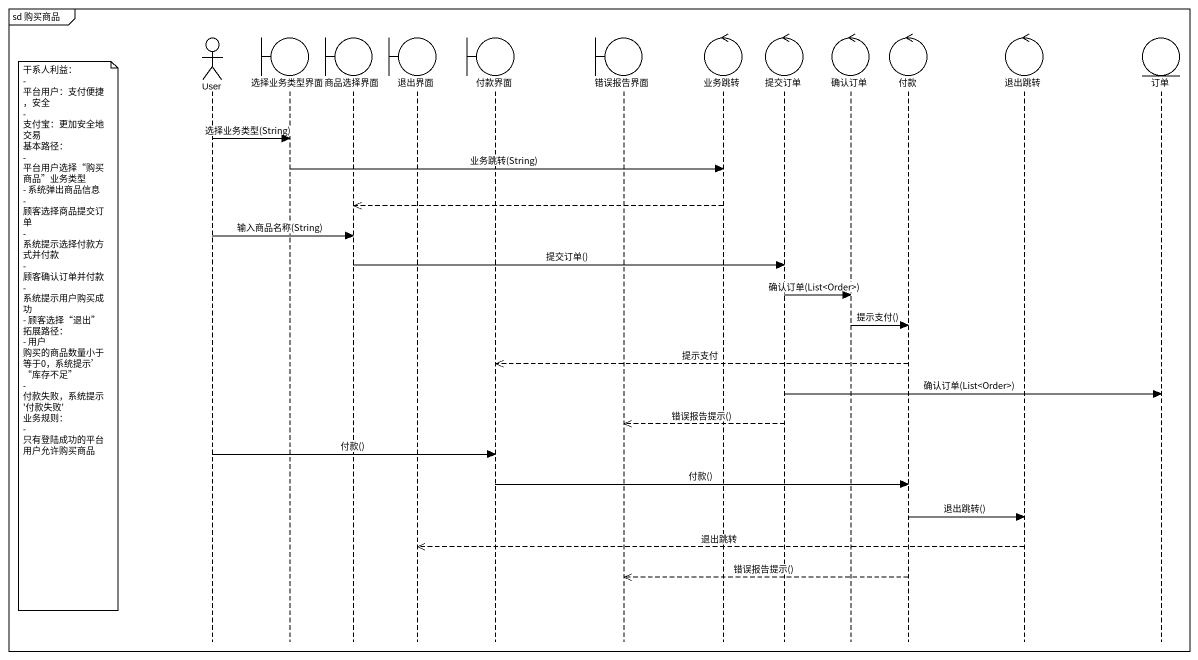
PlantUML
@startuml
mainframe sd 购买商品
hide footbox
actor User
boundary 选择业务类型界面
boundary 商品选择界面
boundary 退出界面
boundary 付款界面
boundary 错误报告界面
control 业务跳转
control 提交订单
control 确认订单
control 付款
control 退出跳转
entity 订单

User -> 选择业务类型界面 : 选择业务类型(String)
选择业务类型界面 -> 业务跳转 : 业务跳转(String)
业务跳转 -->> 商品选择界面
User -> 商品选择界面 : 输入商品名称(String)
商品选择界面 -> 提交订单 : 提交订单()
提交订单 -> 确认订单 : 确认订单(List<Order>)
确认订单 -> 付款 : 提示支付()
note left of User
  干系人利益：
  - 平台用户：支付便捷，安全
  - 支付宝：更加安全地交易
  基本路径：
  - 平台用户选择“购买商品”业务类型
  - 系统弹出商品信息
  - 顾客选择商品提交订单
  - 系统提示选择付款方式并付款
  - 顾客确认订单并付款
  - 系统提示用户购买成功
  - 顾客选择“退出”
  拓展路径：
  - 用户 购买的商品数量小于等于0，系统提示’“库存不足”
  - 付款失败，系统提示'付款失败'
  业务规则：
  - 只有登陆成功的平台用户允许购买商品
end note
付款 -->> 付款界面 : 提示支付
提交订单 -> 订单 : 确认订单(List<Order>)
提交订单 -->> 错误报告界面 : 错误报告提示()
User -> 付款界面 : 付款()
付款界面 -> 付款 : 付款()
付款 -> 退出跳转 : 退出跳转()
退出跳转 -->> 退出界面 : 退出跳转
付款 -->> 错误报告界面 : 错误报告提示()
@enduml
